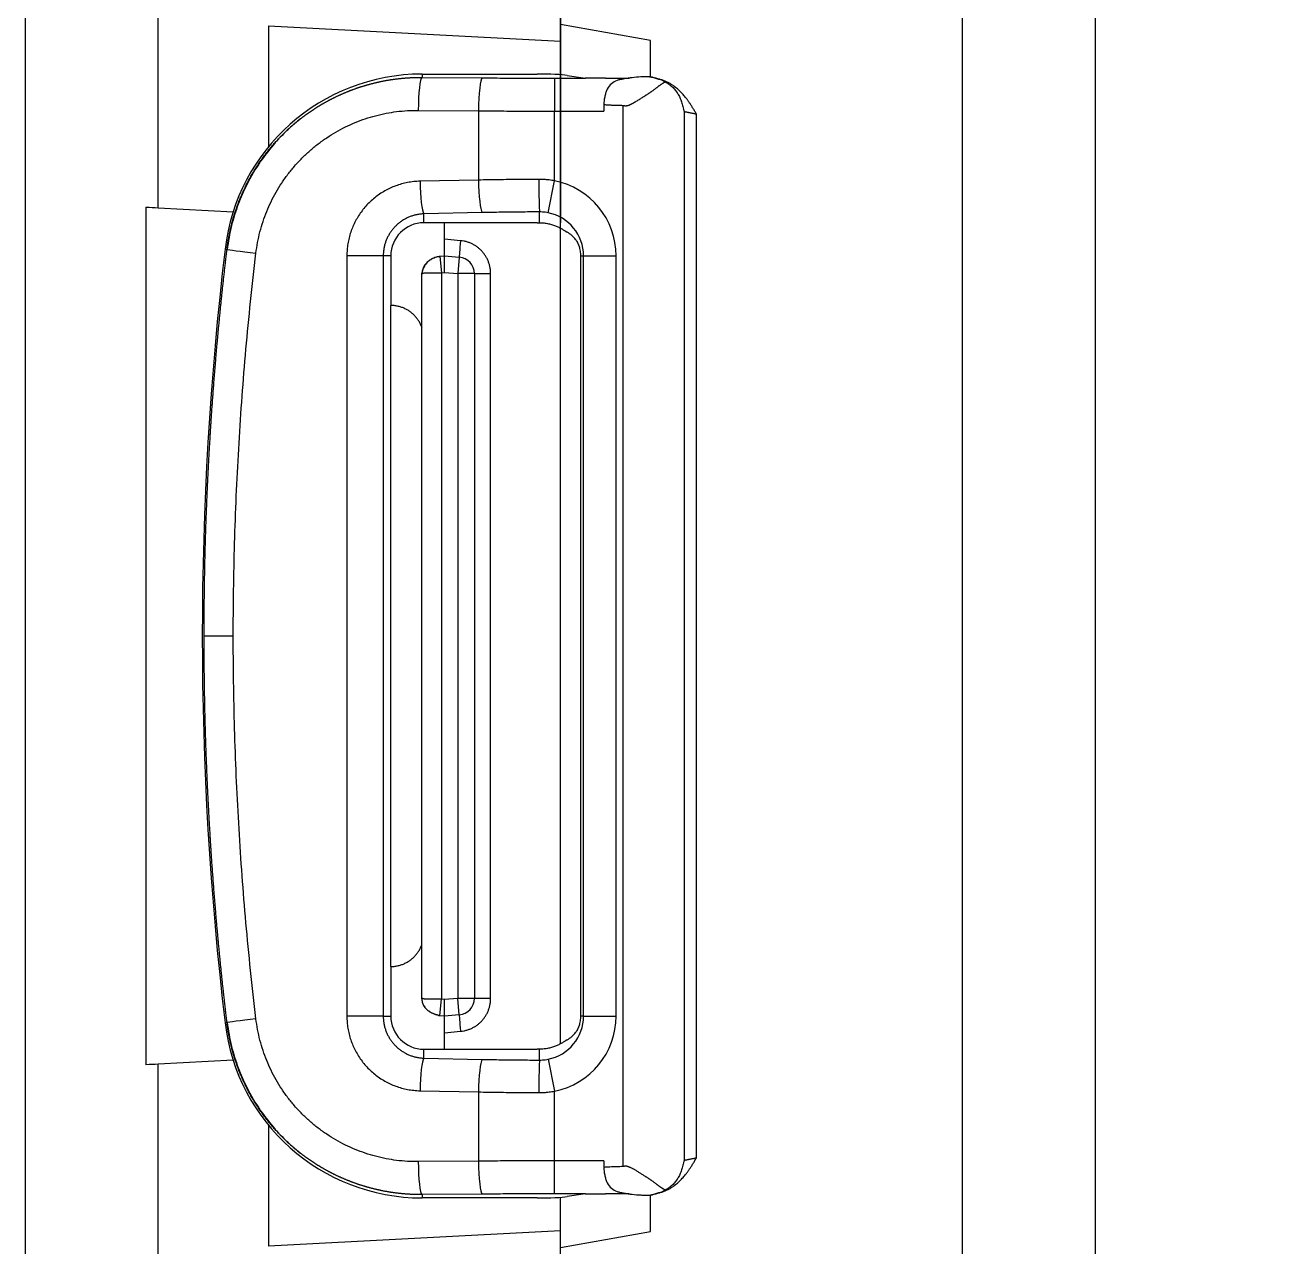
# Model space of a CAD drawing. Extents: x 1350 to 2592, y -2 to 907.
# Drawn here: x 1996.61 to 2034.59, y 188.52 to 225.48 of the extents above; entities that cross this region are included whole.
import ezdxf

# ---------------------------------------------------------------- set-up
doc = ezdxf.new("R2010")
doc.units = 0
doc.header["$LTSCALE"] = 10
doc.header["$MEASUREMENT"] = 0
doc.linetypes.add('CENTER', pattern=[2, 1.25, -0.25, 0.25, -0.25])
doc.layers.get('0').update_dxf_attribs({"linetype": 'CONTINUOUS'})

# ---------------------------------------------------------------- blocks, each defined once
blk = doc.blocks.new('G$CA7F8E9AF')
at = {"ltscale": 0.5}
for p, q in [((7.315, 89.564), (7.315, 13.101)), ((11.345, 64.286), (11.345, 89.576)), ((35.665, 13.088), (35.665, 89.576)), ((39.694, 13.101), (39.694, 89.564)), ((23.505, 69.332), (23.505, 71.832)), ((14.677, 69.795), (14.677, 66.131)), ((14.677, 69.795), (23.505, 69.332)), ((26.235, 69.351), (23.505, 69.832)), ((23.505, 68.312), (23.505, 69.332)), ((23.505, 68.312), (23.505, 69.332)), ((26.235, 68.256), (26.235, 69.351)), ((19.321, 68.332), (22.805, 68.332)), ((19.321, 68.332), (19.321, 68.232)), ((19.321, 68.232), (21.143, 68.217)), ((23.329, 68.208), (24.267, 68.208)), ((23.329, 68.208), (23.329, 67.211)), ((23.711, 68.292), (24.267, 68.208)), ((24.872, 68.211), (24.251, 68.211)), ((24.872, 68.211), (25.595, 68.211)), ((26.205, 68.251), (26.207, 68.251)), ((19.206, 67.235), (21.028, 67.22)), ((24.816, 67.41), (24.816, 67.211)), ((25.403, 35.279), (25.403, 67.386)), ((21.028, 67.22), (21.028, 65.125)), ((23.329, 67.211), (24.816, 67.211)), ((23.329, 65.102), (23.329, 67.211)), ((27.245, 67.203), (27.245, 35.462)), ((27.621, 35.541), (27.621, 67.124)), ((14.677, 66.004), (14.677, 65.996)), ((21.028, 65.125), (19.26, 65.089)), ((23.136, 64.137), (23.329, 65.102)), ((10.972, 64.306), (10.972, 38.359)), ((11.345, 64.286), (13.608, 64.167)), ((21.143, 64.14), (19.375, 64.104)), ((19.375, 63.832), (19.375, 64.104)), ((22.805, 63.832), (19.375, 63.832)), ((20.005, 63.333), (20.005, 63.832)), ((22.875, 63.833), (22.875, 64.162)), ((23.505, 38.994), (23.505, 63.671)), ((23.505, 38.994), (23.505, 63.671)), ((20.005, 62.832), (20.005, 63.333)), ((20.483, 63.292), (20.005, 63.333)), ((13.362, 63.034), (13.422, 63.027)), ((18.148, 62.832), (17.048, 62.832)), ((17.048, 62.832), (17.048, 39.832)), ((18.375, 62.832), (18.148, 62.832)), ((18.148, 62.832), (18.148, 39.832)), ((18.375, 62.832), (18.375, 61.332)), ((19.861, 62.82), (20.005, 62.832)), ((19.861, 62.82), (19.862, 62.812)), ((19.862, 62.812), (19.905, 62.322)), ((20.005, 62.832), (20.449, 62.793)), ((20.449, 62.793), (20.405, 62.295)), ((24.113, 62.832), (24.113, 39.832)), ((24.113, 62.832), (24.205, 62.832)), ((24.205, 39.832), (24.205, 62.832)), ((24.205, 62.832), (25.19, 62.832)), ((25.19, 39.832), (25.19, 62.832)), ((19.305, 62.313), (19.305, 40.352)), ((19.905, 62.322), (20.005, 62.33)), ((19.905, 62.322), (19.905, 40.343)), ((20.005, 62.33), (20.405, 62.295)), ((20.905, 62.295), (20.405, 62.295)), ((20.405, 62.295), (20.405, 40.369)), ((20.905, 62.295), (21.396, 62.295)), ((20.905, 62.295), (20.905, 40.369)), ((21.396, 40.369), (21.396, 62.295)), ((18.375, 41.332), (18.375, 61.332)), ((18.375, 41.332), (18.375, 39.832)), ((19.862, 39.853), (19.905, 40.343)), ((20.005, 40.334), (19.905, 40.343)), ((20.405, 40.369), (20.005, 40.334)), ((20.905, 40.369), (20.405, 40.369)), ((20.449, 39.871), (20.405, 40.369)), ((21.396, 40.369), (20.905, 40.369)), ((13.422, 39.637), (13.362, 39.63)), ((18.148, 39.832), (17.048, 39.832)), ((18.148, 39.832), (18.375, 39.832)), ((19.861, 39.845), (19.862, 39.853)), ((20.005, 39.832), (19.861, 39.845)), ((20.449, 39.871), (20.005, 39.832)), ((20.005, 39.331), (20.005, 39.832)), ((24.205, 39.832), (24.113, 39.832)), ((24.205, 39.832), (25.19, 39.832)), ((20.005, 39.331), (20.483, 39.373)), ((20.005, 38.832), (20.005, 39.331)), ((19.375, 38.832), (22.805, 38.832)), ((19.375, 38.56), (19.375, 38.832)), ((22.875, 38.503), (22.875, 38.832)), ((13.608, 38.497), (11.345, 38.378)), ((11.345, 13.088), (11.345, 38.378)), ((19.375, 38.56), (21.143, 38.524)), ((23.136, 38.528), (23.329, 37.562)), ((19.26, 37.575), (21.028, 37.539)), ((21.028, 37.539), (21.028, 35.445)), ((23.329, 35.454), (23.329, 37.562)), ((14.677, 36.533), (14.677, 32.87)), ((21.028, 35.445), (19.206, 35.43)), ((23.329, 34.456), (23.329, 35.454)), ((24.816, 35.454), (23.329, 35.454)), ((24.816, 35.454), (24.816, 35.255)), ((21.143, 34.447), (19.321, 34.432)), ((19.321, 34.432), (19.321, 34.332)), ((22.805, 34.332), (19.321, 34.332)), ((24.267, 34.456), (23.329, 34.456)), ((23.505, 33.332), (23.505, 34.353)), ((23.505, 33.332), (23.505, 34.353)), ((24.267, 34.456), (23.711, 34.373)), ((24.251, 34.454), (24.872, 34.454)), ((25.587, 34.454), (24.872, 34.454)), ((26.235, 33.314), (26.235, 34.408)), ((23.505, 33.332), (14.677, 32.87)), ((23.505, 30.832), (23.505, 33.332)), ((23.505, 32.832), (26.235, 33.314))]:
    blk.add_line(p, q, dxfattribs=at)
for centre, radius, start, end in [((19.321, 62.332), 6, 90, 173.2798), ((22.875, 62.832), 2.315, 0, 78.6902), ((19.375, 62.832), 1, 90, 180), ((22.875, 62.832), 1.33, 0, 78.6902), ((112.675, 51.332), 100, 173.27978, 186.72022), ((20.405, 62.295), 0.5, 0, 85.0001), ((20.405, 40.369), 0.5, 274.9999, 0), ((19.321, 40.332), 6, 186.7202, 270), ((19.375, 39.832), 1, 180, 270), ((22.875, 39.832), 1.33, 281.3098, 0), ((22.875, 39.832), 2.315, 281.3098, 0)]:
    blk.add_arc(centre, radius, start, end, dxfattribs=at)
for centre, major_axis, ratio, start_param, end_param in [((19.321, 67.235), (-0.008, -1), 0.115017, 3.211873, 4.71332), ((21.143, 67.22), (-0.008, -1), 0.115017, 3.211873, 4.71332), ((22.805, 68.262), (1, 0), 0.069927, 0.436332, 1.570796), ((19.375, 65.089), (-0.02, 1), 0.114997, 1.568448, 2.965882), ((21.143, 65.125), (-0.02, 1), 0.114997, 1.568448, 2.965882), ((22.875, 65.146), (-0.004, 1), 0.023897, 1.570696, 2.967009), ((22.805, 64.009), (1, 0), 0.176327, 4.712389, 4.782131), ((23.221, 62.832), (0.916, 0), 0.925751, 0.623013, 1.00663), ((20.492, 63.292), (0.044, 0.498), 0.017386, 1.572317, 3.141593), ((14.413, 62.911), (0.993, -0.118), 0.013658, 3.211412, 4.597921), ((14.413, 39.754), (-0.993, -0.118), 0.013658, 4.826857, 6.213366), ((20.492, 39.373), (-0.044, 0.498), 0.017386, 0, 1.569275), ((23.221, 39.832), (0.916, 0), 0.925751, 5.276556, 5.660172), ((22.805, 38.656), (-1, 0), 0.176327, 4.642647, 4.712389), ((19.375, 37.575), (0.02, 1), 0.114997, 0.175711, 1.573144), ((21.143, 37.539), (0.02, 1), 0.114997, 0.175711, 1.573144), ((22.875, 37.518), (0.004, 1), 0.023897, 0.174583, 1.570897), ((19.321, 35.43), (0.008, -1), 0.115017, 4.711458, 6.212905), ((21.143, 35.445), (0.008, -1), 0.115017, 4.711458, 6.212905), ((22.805, 34.402), (1, 0), 0.069927, 4.712389, 5.846853)]:
    blk.add_ellipse(centre, major_axis=major_axis, ratio=ratio, start_param=start_param, end_param=end_param, dxfattribs=at)
for points, knots in [([(15.647, 66.98), (15.647, 66.98), (15.653, 66.985), (15.665, 66.994), (15.682, 67.007), (15.7, 67.021), (15.717, 67.035), (15.735, 67.048), (15.753, 67.062), (15.772, 67.075), (15.79, 67.089), (15.809, 67.102), (15.827, 67.116), (15.846, 67.13), (15.865, 67.143), (15.885, 67.157), (15.904, 67.17), (15.924, 67.184), (15.943, 67.198), (15.963, 67.211), (15.983, 67.225), (16.004, 67.238), (16.024, 67.252), (16.045, 67.265), (16.066, 67.279), (16.086, 67.293), (16.108, 67.306), (16.129, 67.32), (16.15, 67.333), (16.172, 67.347), (16.194, 67.36), (16.216, 67.373), (16.238, 67.387), (16.26, 67.4), (16.283, 67.414), (16.305, 67.427), (16.328, 67.44), (16.351, 67.453), (16.374, 67.467), (16.398, 67.48), (16.421, 67.493), (16.445, 67.506), (16.469, 67.519), (16.493, 67.532), (16.518, 67.545), (16.542, 67.558), (16.567, 67.571), (16.592, 67.584), (16.617, 67.596), (16.642, 67.609), (16.667, 67.622), (16.693, 67.634), (16.718, 67.647), (16.744, 67.659), (16.771, 67.671), (16.797, 67.684), (16.823, 67.696), (16.85, 67.708), (16.877, 67.72), (16.904, 67.732), (16.931, 67.744), (16.958, 67.756), (16.986, 67.768), (17.014, 67.779), (17.042, 67.791), (17.07, 67.802), (17.098, 67.814), (17.127, 67.825), (17.156, 67.836), (17.184, 67.847), (17.213, 67.858), (17.243, 67.869), (17.272, 67.88), (17.302, 67.89), (17.332, 67.901), (17.362, 67.911), (17.392, 67.921), (17.422, 67.932), (17.453, 67.942), (17.483, 67.952), (17.514, 67.961), (17.545, 67.971), (17.577, 67.981), (17.608, 67.99), (17.64, 67.999), (17.672, 68.008), (17.704, 68.017), (17.736, 68.026), (17.768, 68.035), (17.801, 68.043), (17.834, 68.052), (17.866, 68.06), (17.9, 68.068), (17.933, 68.076), (17.966, 68.084), (18, 68.091), (18.034, 68.099), (18.068, 68.106), (18.102, 68.113), (18.136, 68.12), (18.171, 68.127), (18.205, 68.133), (18.24, 68.14), (18.275, 68.146), (18.31, 68.152), (18.346, 68.158), (18.381, 68.163), (18.417, 68.169), (18.453, 68.174), (18.489, 68.179), (18.525, 68.184), (18.561, 68.188), (18.598, 68.193), (18.635, 68.197), (18.671, 68.201), (18.708, 68.204), (18.746, 68.208), (18.783, 68.211), (18.82, 68.214), (18.858, 68.217), (18.896, 68.22), (18.934, 68.222), (18.972, 68.224), (19.01, 68.226), (19.048, 68.228), (19.087, 68.229), (19.125, 68.23), (19.164, 68.231), (19.203, 68.232), (19.242, 68.232), (19.281, 68.232), (19.308, 68.232), (19.321, 68.232)], [0, 0, 0, 0, 0.00011, 0.005649, 0.011222, 0.01683, 0.022473, 0.02815, 0.033862, 0.039609, 0.04539, 0.051206, 0.057057, 0.062943, 0.068863, 0.074818, 0.080807, 0.086831, 0.09289, 0.098983, 0.105111, 0.111274, 0.117472, 0.123704, 0.12997, 0.136272, 0.142608, 0.148978, 0.155383, 0.161823, 0.168298, 0.174807, 0.18135, 0.187929, 0.194542, 0.201189, 0.207872, 0.214588, 0.22134, 0.228126, 0.234946, 0.241801, 0.248691, 0.255616, 0.262575, 0.269568, 0.276596, 0.283659, 0.290756, 0.297888, 0.305054, 0.312255, 0.319491, 0.326761, 0.334066, 0.341405, 0.348779, 0.356187, 0.36363, 0.371107, 0.378619, 0.386166, 0.393746, 0.401362, 0.409012, 0.416697, 0.424416, 0.432169, 0.439957, 0.44778, 0.455637, 0.463528, 0.471454, 0.479415, 0.48741, 0.49544, 0.503504, 0.511602, 0.519735, 0.527902, 0.536104, 0.544341, 0.552611, 0.560917, 0.569256, 0.57763, 0.586039, 0.594482, 0.602959, 0.611471, 0.620017, 0.628598, 0.637213, 0.645863, 0.654547, 0.663265, 0.672018, 0.680805, 0.689626, 0.698482, 0.707372, 0.716297, 0.725256, 0.73425, 0.743277, 0.752339, 0.761436, 0.770567, 0.779732, 0.788931, 0.798165, 0.807433, 0.816736, 0.826073, 0.835444, 0.844849, 0.854289, 0.863763, 0.873272, 0.882814, 0.892391, 0.902003, 0.911648, 0.921328, 0.931042, 0.94079, 0.950573, 0.96039, 0.970241, 0.980126, 0.990046, 1, 1, 1, 1]), ([(26.205, 68.251), (26.16, 68.251), (26.115, 68.251), (26.025, 68.248), (25.98, 68.246), (25.846, 68.239), (25.759, 68.232), (25.653, 68.22), (25.632, 68.218), (25.591, 68.212), (25.571, 68.21), (25.51, 68.201), (25.452, 68.192), (25.396, 68.181), (25.359, 68.174), (25.341, 68.17), (25.305, 68.162), (25.288, 68.158), (25.254, 68.148), (25.237, 68.142), (25.155, 68.113), (25.098, 68.081), (24.998, 67.995), (24.957, 67.943), (24.917, 67.864), (24.909, 67.847), (24.895, 67.813), (24.888, 67.796), (24.87, 67.742), (24.86, 67.704), (24.847, 67.645), (24.843, 67.624), (24.835, 67.583), (24.832, 67.562), (24.824, 67.498), (24.819, 67.454), (24.816, 67.41)], [0, 0, 0, 0, 0.0625, 0.0625, 0.125, 0.125, 0.25, 0.25, 0.28125, 0.28125, 0.3125, 0.3125, 0.375, 0.40625, 0.40625, 0.4375, 0.4375, 0.46875, 0.46875, 0.5, 0.5, 0.625, 0.625, 0.75, 0.75, 0.78125, 0.78125, 0.8125, 0.8125, 0.875, 0.875, 0.90625, 0.90625, 0.9375, 0.9375, 1, 1, 1, 1]), ([(25.403, 67.386), (25.406, 67.385), (25.411, 67.383), (25.419, 67.381), (25.427, 67.379), (25.435, 67.378), (25.443, 67.377), (25.451, 67.376), (25.459, 67.375), (25.467, 67.375), (25.475, 67.374), (25.484, 67.375), (25.492, 67.375), (25.5, 67.376), (25.509, 67.377), (25.517, 67.378), (25.525, 67.379), (25.534, 67.381), (25.542, 67.383), (25.551, 67.385), (25.56, 67.388), (25.568, 67.391), (25.577, 67.394), (25.586, 67.397), (25.597, 67.402), (25.611, 67.408), (25.627, 67.415), (25.643, 67.422), (25.659, 67.43), (25.675, 67.438), (25.691, 67.447), (25.708, 67.456), (25.725, 67.465), (25.741, 67.475), (25.759, 67.484), (25.786, 67.501), (25.824, 67.523), (25.871, 67.553), (25.917, 67.582), (25.964, 67.611), (26.01, 67.641), (26.055, 67.67), (26.096, 67.696), (26.13, 67.718), (26.158, 67.736), (26.185, 67.753), (26.21, 67.769), (26.233, 67.784), (26.259, 67.802), (26.29, 67.823), (26.325, 67.849), (26.361, 67.877), (26.392, 67.902), (26.419, 67.922), (26.441, 67.939), (26.464, 67.956), (26.486, 67.973), (26.509, 67.99), (26.532, 68.006), (26.555, 68.022), (26.579, 68.038), (26.603, 68.054), (26.627, 68.069), (26.651, 68.083), (26.667, 68.093), (26.675, 68.097)], [0, 0, 0, 0, 0.005293, 0.010542, 0.015757, 0.020945, 0.026117, 0.031279, 0.036441, 0.041611, 0.046797, 0.052007, 0.057248, 0.062528, 0.067854, 0.073233, 0.078672, 0.084176, 0.089753, 0.095407, 0.101145, 0.106972, 0.112892, 0.118913, 0.125037, 0.136005, 0.147129, 0.158417, 0.169877, 0.181518, 0.193349, 0.205379, 0.217618, 0.230077, 0.242766, 0.255699, 0.291709, 0.32755, 0.363305, 0.399051, 0.434852, 0.470764, 0.506829, 0.530305, 0.552734, 0.574039, 0.594142, 0.612929, 0.630193, 0.658908, 0.688856, 0.720135, 0.752816, 0.772074, 0.791589, 0.811362, 0.83139, 0.851671, 0.872197, 0.892962, 0.913958, 0.935172, 0.956594, 0.978208, 1, 1, 1, 1]), ([(26.675, 68.097), (26.658, 68.106), (26.641, 68.114), (26.606, 68.13), (26.57, 68.144), (26.533, 68.157), (26.504, 68.166), (26.494, 68.169), (26.475, 68.175), (26.425, 68.189), (26.374, 68.203), (26.291, 68.227), (26.248, 68.239), (26.205, 68.251)], [0, 0, 0, 0, 0.125, 0.125, 0.25, 0.375, 0.375, 0.4375, 0.4375, 0.5, 0.75, 0.75, 1, 1, 1, 1]), ([(26.209, 68.251), (26.209, 68.251), (26.21, 68.251), (26.213, 68.251), (26.217, 68.25), (26.224, 68.25), (26.229, 68.25), (26.234, 68.249)], [0, 0, 0, 0, 0.159333, 0.159333, 0.579666, 0.579666, 1, 1, 1, 1]), ([(27.621, 67.124), (27.611, 67.141), (27.591, 67.174), (27.562, 67.223), (27.534, 67.27), (27.506, 67.315), (27.479, 67.358), (27.453, 67.399), (27.428, 67.437), (27.404, 67.472), (27.38, 67.506), (27.358, 67.536), (27.336, 67.565), (27.316, 67.59), (27.298, 67.614), (27.272, 67.647), (27.237, 67.689), (27.192, 67.74), (27.145, 67.79), (27.095, 67.838), (27.044, 67.884), (26.991, 67.928), (26.943, 67.965), (26.9, 67.995), (26.862, 68.019), (26.823, 68.043), (26.782, 68.066), (26.739, 68.088), (26.694, 68.109), (26.648, 68.128), (26.601, 68.146), (26.552, 68.162), (26.501, 68.175), (26.45, 68.19), (26.397, 68.204), (26.343, 68.219), (26.288, 68.234), (26.251, 68.245), (26.232, 68.25)], [0, 0, 0, 0, 0.031853, 0.062535, 0.092032, 0.120326, 0.147394, 0.173208, 0.197738, 0.220954, 0.242822, 0.263309, 0.28238, 0.300004, 0.316147, 0.330782, 0.367276, 0.403991, 0.440892, 0.477932, 0.51505, 0.552172, 0.589216, 0.612687, 0.636814, 0.661574, 0.686935, 0.712864, 0.739319, 0.766255, 0.793621, 0.821364, 0.849478, 0.878227, 0.907657, 0.937764, 0.968546, 1, 1, 1, 1]), ([(26.675, 68.097), (26.715, 68.076), (26.753, 68.052), (26.825, 68.001), (26.858, 67.974), (26.921, 67.914), (26.951, 67.883), (26.993, 67.832), (27.006, 67.814), (27.031, 67.778), (27.043, 67.76), (27.078, 67.704), (27.099, 67.664), (27.127, 67.601), (27.135, 67.579), (27.152, 67.534), (27.159, 67.511), (27.174, 67.464), (27.181, 67.441), (27.195, 67.394), (27.209, 67.347), (27.221, 67.299), (27.23, 67.263), (27.233, 67.251), (27.239, 67.227), (27.242, 67.215), (27.245, 67.203)], [0, 0, 0, 0, 0.125, 0.125, 0.25, 0.25, 0.375, 0.375, 0.4375, 0.4375, 0.5, 0.5, 0.625, 0.625, 0.6875, 0.6875, 0.75, 0.75, 0.8125, 0.8125, 0.875, 0.9375, 0.9375, 0.96875, 0.96875, 1, 1, 1, 1]), ([(24.816, 67.41), (24.832, 67.409), (24.863, 67.407), (24.91, 67.404), (24.958, 67.401), (25.006, 67.399), (25.054, 67.396), (25.103, 67.394), (25.152, 67.392), (25.202, 67.391), (25.252, 67.389), (25.302, 67.388), (25.353, 67.387), (25.386, 67.386), (25.403, 67.386)], [0, 0, 0, 0, 0.080017, 0.160577, 0.241713, 0.323458, 0.405844, 0.488903, 0.572665, 0.657159, 0.742416, 0.828463, 0.91533, 1, 1, 1, 1]), ([(13.422, 63.027), (13.425, 63.05), (13.43, 63.096), (13.44, 63.165), (13.45, 63.234), (13.461, 63.303), (13.473, 63.372), (13.486, 63.442), (13.5, 63.511), (13.514, 63.58), (13.529, 63.649), (13.546, 63.718), (13.563, 63.787), (13.581, 63.856), (13.6, 63.925), (13.619, 63.994), (13.64, 64.062), (13.662, 64.131), (13.684, 64.2), (13.707, 64.268), (13.732, 64.336), (13.757, 64.405), (13.783, 64.473), (13.81, 64.54), (13.837, 64.608), (13.866, 64.676), (13.896, 64.743), (13.926, 64.81), (13.958, 64.877), (13.99, 64.943), (14.023, 65.01), (14.057, 65.076), (14.092, 65.141), (14.128, 65.207), (14.165, 65.272), (14.203, 65.337), (14.242, 65.401), (14.281, 65.465), (14.322, 65.529), (14.363, 65.592), (14.405, 65.655), (14.449, 65.718), (14.493, 65.78), (14.538, 65.841), (14.583, 65.902), (14.63, 65.963), (14.678, 66.023), (14.726, 66.083), (14.776, 66.142), (14.826, 66.201), (14.877, 66.259), (14.929, 66.317), (14.982, 66.374), (15.036, 66.43), (15.091, 66.486), (15.146, 66.541), (15.203, 66.596), (15.26, 66.65), (15.318, 66.703), (15.362, 66.743), (15.391, 66.769), (15.406, 66.782), (15.421, 66.795), (15.436, 66.808), (15.452, 66.821), (15.467, 66.834), (15.483, 66.847), (15.499, 66.86), (15.514, 66.874), (15.531, 66.887), (15.547, 66.9), (15.563, 66.914), (15.58, 66.927), (15.596, 66.94), (15.613, 66.954), (15.63, 66.967), (15.641, 66.976), (15.647, 66.98)], [0, 0, 0, 0, 0.014896, 0.029828, 0.044798, 0.059803, 0.074845, 0.089924, 0.105039, 0.120191, 0.135379, 0.150604, 0.165866, 0.181164, 0.196499, 0.21187, 0.227278, 0.242722, 0.258203, 0.273721, 0.289275, 0.304866, 0.320493, 0.336157, 0.351857, 0.367595, 0.383368, 0.399179, 0.415026, 0.430909, 0.446829, 0.462786, 0.478779, 0.494809, 0.510876, 0.526979, 0.543118, 0.559295, 0.575507, 0.591757, 0.608043, 0.624365, 0.640724, 0.65712, 0.673552, 0.690021, 0.706526, 0.723068, 0.739646, 0.756261, 0.772913, 0.7896, 0.806325, 0.823086, 0.839883, 0.856717, 0.873588, 0.890495, 0.907438, 0.924418, 0.928633, 0.932878, 0.937152, 0.941455, 0.945789, 0.950151, 0.954544, 0.958966, 0.963417, 0.967898, 0.972409, 0.976949, 0.981519, 0.986118, 0.990747, 0.995406, 1, 1, 1, 1]), ([(15.647, 66.98), (15.528, 66.885), (15.261, 66.658), (14.847, 66.236), (14.403, 65.671), (14.031, 65.043), (13.745, 64.386), (13.543, 63.734), (13.459, 63.27), (13.43, 63.025)], [0, 0, 0, 0, 0.098037, 0.226288, 0.380578, 0.560907, 0.695672, 0.842035, 1, 1, 1, 1]), ([(27.245, 67.203), (27.247, 67.202), (27.255, 67.2), (27.272, 67.197), (27.295, 67.192), (27.322, 67.186), (27.352, 67.18), (27.384, 67.173), (27.419, 67.166), (27.457, 67.158), (27.496, 67.15), (27.537, 67.141), (27.578, 67.133), (27.607, 67.127), (27.621, 67.124)], [0, 0, 0, 0, 0.036466, 0.12406, 0.211654, 0.299248, 0.386842, 0.474436, 0.56203, 0.649624, 0.737218, 0.824812, 0.912406, 1, 1, 1, 1]), ([(22.875, 63.833), (22.898, 63.833), (22.921, 63.833), (22.967, 63.831), (22.99, 63.829), (23.058, 63.822), (23.102, 63.815), (23.166, 63.802), (23.186, 63.797), (23.228, 63.786), (23.248, 63.78), (23.307, 63.761), (23.345, 63.747), (23.416, 63.717), (23.449, 63.701), (23.497, 63.677), (23.513, 63.669), (23.543, 63.652), (23.557, 63.644), (23.599, 63.619), (23.624, 63.603), (23.671, 63.574), (23.692, 63.56), (23.711, 63.549)], [0, 0, 0, 0, 0.0625, 0.0625, 0.125, 0.125, 0.25, 0.25, 0.3125, 0.3125, 0.375, 0.375, 0.5, 0.5, 0.625, 0.625, 0.6875, 0.6875, 0.75, 0.75, 0.875, 0.875, 1, 1, 1, 1]), ([(23.966, 63.327), (23.97, 63.321), (23.975, 63.315), (23.984, 63.301), (23.989, 63.294), (24.003, 63.272), (24.012, 63.255), (24.026, 63.229), (24.03, 63.22), (24.039, 63.201), (24.043, 63.191), (24.055, 63.161), (24.063, 63.14), (24.077, 63.096), (24.083, 63.074), (24.094, 63.027), (24.098, 63.003), (24.109, 62.931), (24.113, 62.882), (24.113, 62.832)], [0, 0, 0, 0, 0.0625, 0.0625, 0.125, 0.125, 0.25, 0.25, 0.3125, 0.3125, 0.375, 0.375, 0.5, 0.5, 0.625, 0.625, 0.75, 0.75, 1, 1, 1, 1]), ([(12.73, 51.332), (12.73, 51.384), (12.73, 51.489), (12.73, 51.645), (12.731, 51.801), (12.732, 51.957), (12.733, 52.114), (12.734, 52.27), (12.736, 52.426), (12.738, 52.583), (12.74, 52.739), (12.742, 52.895), (12.745, 53.051), (12.747, 53.208), (12.75, 53.364), (12.754, 53.52), (12.757, 53.677), (12.761, 53.833), (12.765, 53.989), (12.77, 54.145), (12.774, 54.302), (12.779, 54.458), (12.784, 54.614), (12.789, 54.77), (12.795, 54.926), (12.801, 55.083), (12.807, 55.239), (12.813, 55.395), (12.819, 55.551), (12.826, 55.707), (12.833, 55.863), (12.841, 56.02), (12.848, 56.176), (12.856, 56.332), (12.864, 56.488), (12.872, 56.644), (12.881, 56.8), (12.889, 56.956), (12.898, 57.112), (12.908, 57.268), (12.917, 57.424), (12.927, 57.58), (12.937, 57.736), (12.947, 57.892), (12.957, 58.048), (12.968, 58.204), (12.979, 58.36), (12.99, 58.516), (13.002, 58.672), (13.013, 58.827), (13.025, 58.983), (13.038, 59.139), (13.05, 59.295), (13.063, 59.451), (13.076, 59.606), (13.089, 59.762), (13.102, 59.918), (13.116, 60.074), (13.13, 60.229), (13.144, 60.385), (13.158, 60.541), (13.173, 60.696), (13.188, 60.852), (13.203, 61.007), (13.218, 61.163), (13.234, 61.318), (13.25, 61.474), (13.266, 61.629), (13.282, 61.785), (13.299, 61.94), (13.316, 62.096), (13.333, 62.251), (13.35, 62.406), (13.368, 62.562), (13.385, 62.717), (13.404, 62.872), (13.416, 62.976), (13.422, 63.027)], [0, 0, 0, 0, 0.013333, 0.026666, 0.04, 0.053333, 0.066666, 0.079999, 0.093332, 0.106665, 0.119999, 0.133332, 0.146665, 0.159998, 0.173331, 0.186664, 0.199998, 0.213331, 0.226664, 0.239997, 0.25333, 0.266664, 0.279997, 0.29333, 0.306663, 0.319997, 0.33333, 0.346663, 0.359996, 0.373329, 0.386663, 0.399996, 0.413329, 0.426662, 0.439996, 0.453329, 0.466662, 0.479996, 0.493329, 0.506662, 0.519995, 0.533329, 0.546662, 0.559995, 0.573329, 0.586662, 0.599995, 0.613329, 0.626662, 0.639995, 0.653329, 0.666662, 0.679996, 0.693329, 0.706662, 0.719996, 0.733329, 0.746663, 0.759996, 0.77333, 0.786663, 0.799997, 0.81333, 0.826663, 0.839997, 0.853331, 0.866664, 0.879998, 0.893331, 0.906665, 0.919998, 0.933332, 0.946665, 0.959999, 0.973333, 0.986666, 1, 1, 1, 1]), ([(13.612, 51.332), (13.612, 51.376), (13.613, 52.368), (13.644, 54.316), (13.772, 57.169), (13.981, 59.995), (14.182, 61.934), (14.298, 62.911)], [0, 0, 0, 0, 0.011439, 0.258579, 0.505719, 0.75286, 1, 1, 1, 1]), ([(19.862, 62.812), (19.828, 62.808), (19.74, 62.793), (19.621, 62.742), (19.501, 62.659), (19.405, 62.557), (19.334, 62.42), (19.318, 62.32), (19.319, 62.266)], [0, 0, 0, 0, 0.119255, 0.316197, 0.455755, 0.621463, 0.806681, 1, 1, 1, 1]), ([(19.846, 62.81), (19.813, 62.807), (19.728, 62.792), (19.612, 62.742), (19.495, 62.661), (19.401, 62.559), (19.338, 62.437), (19.321, 62.352), (19.318, 62.313)], [0, 0, 0, 0, 0.122469, 0.329239, 0.476592, 0.652002, 0.848597, 1, 1, 1, 1]), ([(20.005, 62.33), (20.005, 62.351), (20.005, 62.391), (20.005, 62.451), (20.005, 62.509), (20.005, 62.565), (20.005, 62.617), (20.005, 62.664), (20.005, 62.707), (20.005, 62.745), (20.005, 62.776), (20.005, 62.801), (20.005, 62.819), (20.005, 62.83), (20.005, 62.832), (20.005, 62.832)], [0, 0, 0, 0, 0.076961, 0.153922, 0.230882, 0.307843, 0.384804, 0.461765, 0.538726, 0.615687, 0.692647, 0.769608, 0.846569, 0.92353, 1, 1, 1, 1]), ([(19.321, 62.313), (19.321, 62.313), (19.326, 62.313), (19.339, 62.313), (19.365, 62.314), (19.398, 62.314), (19.437, 62.315), (19.482, 62.315), (19.532, 62.316), (19.586, 62.317), (19.645, 62.318), (19.707, 62.319), (19.771, 62.32), (19.837, 62.321), (19.882, 62.321), (19.905, 62.322)], [0, 0, 0, 0, 0.00189, 0.085066, 0.168241, 0.251417, 0.334593, 0.417769, 0.500945, 0.584121, 0.667297, 0.750472, 0.833648, 0.916824, 1, 1, 1, 1]), ([(19.323, 60.651), (19.313, 60.681), (19.289, 60.743), (19.242, 60.833), (19.185, 60.921), (19.119, 61.003), (19.045, 61.077), (18.964, 61.143), (18.876, 61.2), (18.782, 61.247), (18.685, 61.285), (18.583, 61.312), (18.48, 61.329), (18.41, 61.332), (18.375, 61.332)], [0, 0, 0, 0, 0.075824, 0.15984, 0.243856, 0.327872, 0.411888, 0.495904, 0.57992, 0.663936, 0.747952, 0.831968, 0.915984, 1, 1, 1, 1]), ([(13.422, 39.637), (13.416, 39.689), (13.404, 39.792), (13.385, 39.948), (13.368, 40.103), (13.35, 40.258), (13.333, 40.414), (13.316, 40.569), (13.299, 40.724), (13.282, 40.88), (13.266, 41.035), (13.25, 41.191), (13.234, 41.346), (13.218, 41.502), (13.203, 41.657), (13.188, 41.813), (13.173, 41.968), (13.158, 42.124), (13.144, 42.28), (13.13, 42.435), (13.116, 42.591), (13.102, 42.747), (13.089, 42.902), (13.076, 43.058), (13.063, 43.214), (13.05, 43.37), (13.038, 43.525), (13.025, 43.681), (13.013, 43.837), (13.002, 43.993), (12.99, 44.149), (12.979, 44.305), (12.968, 44.461), (12.957, 44.617), (12.947, 44.772), (12.937, 44.928), (12.927, 45.084), (12.917, 45.24), (12.908, 45.396), (12.898, 45.552), (12.889, 45.708), (12.881, 45.865), (12.872, 46.021), (12.864, 46.177), (12.856, 46.333), (12.848, 46.489), (12.841, 46.645), (12.833, 46.801), (12.826, 46.957), (12.819, 47.113), (12.813, 47.27), (12.807, 47.426), (12.801, 47.582), (12.795, 47.738), (12.789, 47.894), (12.784, 48.051), (12.779, 48.207), (12.774, 48.363), (12.77, 48.519), (12.765, 48.675), (12.761, 48.832), (12.757, 48.988), (12.754, 49.144), (12.75, 49.3), (12.747, 49.457), (12.745, 49.613), (12.742, 49.769), (12.74, 49.926), (12.738, 50.082), (12.736, 50.238), (12.734, 50.394), (12.733, 50.551), (12.732, 50.707), (12.731, 50.863), (12.73, 51.02), (12.73, 51.176), (12.73, 51.28), (12.73, 51.332)], [0, 0, 0, 0, 0.013334, 0.026667, 0.040001, 0.053335, 0.066668, 0.080002, 0.093335, 0.106669, 0.120002, 0.133336, 0.146669, 0.160003, 0.173337, 0.18667, 0.200003, 0.213337, 0.22667, 0.240004, 0.253337, 0.266671, 0.280004, 0.293338, 0.306671, 0.320004, 0.333338, 0.346671, 0.360005, 0.373338, 0.386671, 0.400005, 0.413338, 0.426671, 0.440005, 0.453338, 0.466671, 0.480005, 0.493338, 0.506671, 0.520004, 0.533338, 0.546671, 0.560004, 0.573338, 0.586671, 0.600004, 0.613337, 0.626671, 0.640004, 0.653337, 0.66667, 0.680003, 0.693337, 0.70667, 0.720003, 0.733336, 0.74667, 0.760003, 0.773336, 0.786669, 0.800002, 0.813336, 0.826669, 0.840002, 0.853335, 0.866668, 0.880001, 0.893335, 0.906668, 0.920001, 0.933334, 0.946667, 0.96, 0.973334, 0.986667, 1, 1, 1, 1]), ([(14.298, 39.754), (14.182, 40.731), (13.981, 42.67), (13.772, 45.495), (13.644, 48.348), (13.613, 50.297), (13.612, 51.288), (13.612, 51.332)], [0, 0, 0, 0, 0.24714, 0.494281, 0.741421, 0.988561, 1, 1, 1, 1]), ([(18.375, 41.332), (18.41, 41.332), (18.48, 41.336), (18.583, 41.352), (18.685, 41.379), (18.782, 41.417), (18.876, 41.465), (18.964, 41.522), (19.045, 41.588), (19.119, 41.662), (19.185, 41.743), (19.242, 41.831), (19.282, 41.909), (19.302, 41.957), (19.308, 41.973)], [0, 0, 0, 0, 0.086998, 0.173997, 0.260995, 0.347994, 0.434992, 0.521991, 0.608989, 0.695988, 0.782986, 0.869985, 0.956983, 1, 1, 1, 1]), ([(19.319, 40.398), (19.315, 40.36), (19.318, 40.285), (19.353, 40.176), (19.415, 40.081), (19.497, 40.004), (19.593, 39.944), (19.692, 39.901), (19.785, 39.871), (19.838, 39.858), (19.862, 39.853)], [0, 0, 0, 0, 0.128483, 0.260979, 0.396852, 0.533023, 0.665155, 0.78899, 0.901252, 1, 1, 1, 1]), ([(19.316, 40.351), (19.316, 40.328), (19.322, 40.267), (19.352, 40.172), (19.412, 40.079), (19.492, 40.003), (19.585, 39.944), (19.68, 39.901), (19.77, 39.872), (19.822, 39.859), (19.846, 39.854)], [0, 0, 0, 0, 0.08669, 0.22769, 0.371283, 0.514262, 0.652291, 0.781175, 0.897703, 1, 1, 1, 1]), ([(19.905, 40.343), (19.882, 40.343), (19.837, 40.344), (19.771, 40.345), (19.707, 40.346), (19.645, 40.347), (19.586, 40.348), (19.532, 40.348), (19.482, 40.349), (19.437, 40.35), (19.398, 40.35), (19.365, 40.351), (19.339, 40.351), (19.325, 40.351), (19.319, 40.351), (19.318, 40.351)], [0, 0, 0, 0, 0.081802, 0.163604, 0.245406, 0.327208, 0.409011, 0.490813, 0.572615, 0.654417, 0.736219, 0.818021, 0.899823, 0.981625, 1, 1, 1, 1]), ([(19.321, 34.432), (19.308, 34.432), (19.281, 34.432), (19.242, 34.432), (19.203, 34.433), (19.164, 34.433), (19.125, 34.434), (19.087, 34.435), (19.048, 34.437), (19.01, 34.438), (18.972, 34.44), (18.934, 34.442), (18.896, 34.445), (18.858, 34.447), (18.82, 34.45), (18.783, 34.453), (18.746, 34.457), (18.708, 34.46), (18.671, 34.464), (18.635, 34.468), (18.598, 34.472), (18.561, 34.476), (18.525, 34.481), (18.489, 34.486), (18.453, 34.491), (18.417, 34.496), (18.381, 34.501), (18.346, 34.507), (18.31, 34.513), (18.275, 34.519), (18.24, 34.525), (18.205, 34.531), (18.171, 34.538), (18.136, 34.544), (18.102, 34.551), (18.068, 34.558), (18.034, 34.566), (18, 34.573), (17.966, 34.581), (17.933, 34.588), (17.9, 34.596), (17.866, 34.604), (17.834, 34.613), (17.801, 34.621), (17.768, 34.63), (17.736, 34.638), (17.704, 34.647), (17.672, 34.656), (17.64, 34.665), (17.608, 34.674), (17.577, 34.684), (17.545, 34.693), (17.514, 34.703), (17.483, 34.713), (17.453, 34.723), (17.422, 34.733), (17.392, 34.743), (17.362, 34.753), (17.332, 34.764), (17.302, 34.774), (17.272, 34.785), (17.243, 34.796), (17.213, 34.806), (17.184, 34.817), (17.156, 34.829), (17.127, 34.84), (17.098, 34.851), (17.07, 34.862), (17.042, 34.874), (17.014, 34.885), (16.986, 34.897), (16.958, 34.909), (16.931, 34.921), (16.904, 34.932), (16.877, 34.944), (16.85, 34.956), (16.823, 34.969), (16.797, 34.981), (16.771, 34.993), (16.744, 35.005), (16.718, 35.018), (16.693, 35.03), (16.667, 35.043), (16.642, 35.056), (16.617, 35.068), (16.592, 35.081), (16.567, 35.094), (16.542, 35.107), (16.518, 35.12), (16.493, 35.132), (16.469, 35.145), (16.445, 35.159), (16.421, 35.172), (16.398, 35.185), (16.374, 35.198), (16.351, 35.211), (16.328, 35.224), (16.305, 35.238), (16.283, 35.251), (16.26, 35.264), (16.238, 35.278), (16.216, 35.291), (16.194, 35.305), (16.172, 35.318), (16.15, 35.331), (16.129, 35.345), (16.108, 35.358), (16.086, 35.372), (16.066, 35.386), (16.045, 35.399), (16.024, 35.413), (16.004, 35.426), (15.983, 35.44), (15.963, 35.453), (15.943, 35.467), (15.924, 35.481), (15.904, 35.494), (15.885, 35.508), (15.865, 35.521), (15.846, 35.535), (15.827, 35.549), (15.809, 35.562), (15.79, 35.576), (15.772, 35.589), (15.753, 35.603), (15.735, 35.616), (15.717, 35.63), (15.7, 35.644), (15.682, 35.657), (15.665, 35.671), (15.647, 35.684), (15.63, 35.697), (15.613, 35.711), (15.596, 35.724), (15.58, 35.738), (15.563, 35.751), (15.547, 35.764), (15.531, 35.778), (15.514, 35.791), (15.499, 35.804), (15.483, 35.817), (15.467, 35.83), (15.452, 35.844), (15.436, 35.857), (15.421, 35.87), (15.406, 35.883), (15.391, 35.896), (15.362, 35.922), (15.318, 35.961), (15.26, 36.015), (15.203, 36.069), (15.146, 36.123), (15.091, 36.178), (15.036, 36.234), (14.982, 36.291), (14.929, 36.348), (14.877, 36.405), (14.826, 36.463), (14.776, 36.522), (14.726, 36.581), (14.678, 36.641), (14.63, 36.701), (14.583, 36.762), (14.538, 36.823), (14.493, 36.885), (14.449, 36.947), (14.405, 37.01), (14.363, 37.072), (14.322, 37.136), (14.281, 37.199), (14.242, 37.264), (14.203, 37.328), (14.165, 37.393), (14.128, 37.458), (14.092, 37.523), (14.057, 37.589), (14.023, 37.655), (13.99, 37.721), (13.958, 37.788), (13.926, 37.855), (13.896, 37.922), (13.866, 37.989), (13.837, 38.056), (13.81, 38.124), (13.783, 38.192), (13.757, 38.26), (13.732, 38.328), (13.707, 38.396), (13.684, 38.465), (13.662, 38.533), (13.64, 38.602), (13.619, 38.671), (13.6, 38.74), (13.581, 38.809), (13.563, 38.878), (13.546, 38.947), (13.529, 39.016), (13.514, 39.085), (13.5, 39.154), (13.486, 39.223), (13.473, 39.292), (13.461, 39.361), (13.45, 39.43), (13.44, 39.499), (13.43, 39.568), (13.425, 39.614), (13.422, 39.637)], [0, 0, 0, 0, 0.004578, 0.009141, 0.013688, 0.018219, 0.022735, 0.027235, 0.031718, 0.036187, 0.040639, 0.045076, 0.049497, 0.053902, 0.058291, 0.062665, 0.067022, 0.071364, 0.075691, 0.080001, 0.084296, 0.088575, 0.092838, 0.097085, 0.101316, 0.105532, 0.109732, 0.113916, 0.118084, 0.122237, 0.126374, 0.130494, 0.1346, 0.138689, 0.142762, 0.14682, 0.150862, 0.154888, 0.158898, 0.162892, 0.166871, 0.170833, 0.17478, 0.178711, 0.182626, 0.186526, 0.190409, 0.194277, 0.198129, 0.201965, 0.205785, 0.209589, 0.213378, 0.21715, 0.220907, 0.224648, 0.228373, 0.232082, 0.235775, 0.239453, 0.243114, 0.24676, 0.25039, 0.254004, 0.257602, 0.261184, 0.264751, 0.268301, 0.271836, 0.275355, 0.278858, 0.282345, 0.285816, 0.289271, 0.29271, 0.296134, 0.299541, 0.302933, 0.306309, 0.309669, 0.313013, 0.316341, 0.319653, 0.32295, 0.32623, 0.329495, 0.332743, 0.335976, 0.339193, 0.342394, 0.345579, 0.348748, 0.351901, 0.355038, 0.358159, 0.361265, 0.364354, 0.367428, 0.370486, 0.373527, 0.376553, 0.379563, 0.382557, 0.385535, 0.388497, 0.391443, 0.394374, 0.397288, 0.400186, 0.403069, 0.405936, 0.408786, 0.411621, 0.414439, 0.417242, 0.420029, 0.4228, 0.425555, 0.428294, 0.431017, 0.433724, 0.436415, 0.439091, 0.44175, 0.444393, 0.447021, 0.449632, 0.452228, 0.454807, 0.457371, 0.459918, 0.46245, 0.464966, 0.467465, 0.469949, 0.472417, 0.474869, 0.477305, 0.479725, 0.482129, 0.484517, 0.486889, 0.489245, 0.491585, 0.493909, 0.496217, 0.498509, 0.500785, 0.509955, 0.519105, 0.528235, 0.537346, 0.546437, 0.555508, 0.564559, 0.573591, 0.582603, 0.591595, 0.600568, 0.609521, 0.618454, 0.627367, 0.636261, 0.645135, 0.653989, 0.662823, 0.671638, 0.680433, 0.689208, 0.697963, 0.706699, 0.715415, 0.724111, 0.732788, 0.741444, 0.750081, 0.758698, 0.767296, 0.775873, 0.784431, 0.792969, 0.801487, 0.809986, 0.818465, 0.826924, 0.835363, 0.843783, 0.852182, 0.860562, 0.868923, 0.877263, 0.885584, 0.893885, 0.902166, 0.910427, 0.918669, 0.926891, 0.935093, 0.943276, 0.951438, 0.959581, 0.967704, 0.975808, 0.983892, 0.991956, 1, 1, 1, 1]), ([(13.43, 39.639), (13.459, 39.395), (13.543, 38.931), (13.745, 38.278), (14.031, 37.622), (14.403, 36.994), (14.847, 36.428), (15.261, 36.006), (15.528, 35.779), (15.647, 35.685)], [0, 0, 0, 0, 0.157965, 0.304328, 0.439093, 0.619422, 0.773712, 0.901963, 1, 1, 1, 1]), ([(19.822, 39.848), (19.823, 39.848), (19.824, 39.848), (19.825, 39.848), (19.826, 39.849), (19.826, 39.85), (19.827, 39.851), (19.828, 39.852), (19.828, 39.854), (19.829, 39.856), (19.829, 39.858), (19.829, 39.858)], [0, 0, 0, 0, 0.124961, 0.249922, 0.374883, 0.499844, 0.624805, 0.749766, 0.874727, 0.999688, 1, 1, 1, 1]), ([(19.827, 39.856), (19.834, 39.856), (19.846, 39.854), (19.857, 39.852), (19.862, 39.851)], [0, 0, 0, 0, 0.568322, 1, 1, 1, 1]), ([(24.113, 39.832), (24.113, 39.782), (24.109, 39.733), (24.098, 39.661), (24.094, 39.637), (24.083, 39.591), (24.077, 39.568), (24.063, 39.525), (24.055, 39.504), (24.043, 39.474), (24.039, 39.464), (24.03, 39.445), (24.026, 39.436), (24.012, 39.409), (24.003, 39.393), (23.989, 39.37), (23.984, 39.363), (23.975, 39.35), (23.97, 39.343), (23.966, 39.337)], [0, 0, 0, 0, 0.25, 0.25, 0.375, 0.375, 0.5, 0.5, 0.625, 0.625, 0.6875, 0.6875, 0.75, 0.75, 0.875, 0.875, 0.9375, 0.9375, 1, 1, 1, 1]), ([(23.711, 39.115), (23.692, 39.104), (23.671, 39.091), (23.624, 39.061), (23.599, 39.045), (23.557, 39.021), (23.543, 39.013), (23.513, 38.996), (23.497, 38.988), (23.449, 38.963), (23.416, 38.947), (23.345, 38.918), (23.307, 38.904), (23.248, 38.885), (23.228, 38.879), (23.186, 38.868), (23.166, 38.863), (23.102, 38.849), (23.058, 38.843), (22.99, 38.836), (22.967, 38.834), (22.921, 38.832), (22.898, 38.832), (22.875, 38.832)], [0, 0, 0, 0, 0.125, 0.125, 0.25, 0.25, 0.3125, 0.3125, 0.375, 0.375, 0.5, 0.5, 0.625, 0.625, 0.6875, 0.6875, 0.75, 0.75, 0.875, 0.875, 0.9375, 0.9375, 1, 1, 1, 1]), ([(26.232, 34.415), (26.251, 34.42), (26.288, 34.43), (26.343, 34.445), (26.397, 34.46), (26.45, 34.475), (26.501, 34.489), (26.552, 34.503), (26.601, 34.519), (26.648, 34.536), (26.694, 34.555), (26.739, 34.576), (26.782, 34.598), (26.823, 34.621), (26.862, 34.645), (26.9, 34.67), (26.943, 34.7), (26.991, 34.736), (27.044, 34.78), (27.095, 34.827), (27.145, 34.875), (27.192, 34.925), (27.237, 34.976), (27.272, 35.018), (27.298, 35.051), (27.316, 35.074), (27.336, 35.1), (27.358, 35.128), (27.38, 35.159), (27.404, 35.192), (27.428, 35.228), (27.453, 35.266), (27.479, 35.306), (27.506, 35.349), (27.534, 35.394), (27.562, 35.441), (27.591, 35.49), (27.611, 35.524), (27.621, 35.541)], [0, 0, 0, 0, 0.031454, 0.062236, 0.092343, 0.121773, 0.150522, 0.178636, 0.206379, 0.233745, 0.260681, 0.287136, 0.313065, 0.338426, 0.363186, 0.387313, 0.410784, 0.447828, 0.48495, 0.522068, 0.559108, 0.596009, 0.632724, 0.669218, 0.683853, 0.699996, 0.71762, 0.736691, 0.757178, 0.779046, 0.802262, 0.826792, 0.852606, 0.879674, 0.907968, 0.937465, 0.968147, 1, 1, 1, 1]), ([(27.245, 35.462), (27.242, 35.45), (27.239, 35.438), (27.233, 35.414), (27.23, 35.402), (27.221, 35.366), (27.209, 35.318), (27.195, 35.271), (27.181, 35.223), (27.174, 35.2), (27.159, 35.154), (27.152, 35.131), (27.135, 35.086), (27.127, 35.064), (27.099, 35.001), (27.078, 34.961), (27.043, 34.905), (27.031, 34.886), (27.006, 34.85), (26.993, 34.833), (26.951, 34.782), (26.921, 34.75), (26.858, 34.691), (26.825, 34.663), (26.753, 34.612), (26.715, 34.589), (26.675, 34.567)], [0, 0, 0, 0, 0.03125, 0.03125, 0.0625, 0.0625, 0.125, 0.1875, 0.1875, 0.25, 0.25, 0.3125, 0.3125, 0.375, 0.375, 0.5, 0.5, 0.5625, 0.5625, 0.625, 0.625, 0.75, 0.75, 0.875, 0.875, 1, 1, 1, 1]), ([(27.621, 35.541), (27.607, 35.538), (27.578, 35.532), (27.537, 35.523), (27.496, 35.515), (27.457, 35.506), (27.419, 35.499), (27.384, 35.491), (27.352, 35.484), (27.322, 35.478), (27.295, 35.473), (27.272, 35.468), (27.255, 35.464), (27.247, 35.462), (27.245, 35.462)], [0, 0, 0, 0, 0.087594, 0.175188, 0.262782, 0.350376, 0.43797, 0.525564, 0.613158, 0.700752, 0.788346, 0.87594, 0.963534, 1, 1, 1, 1]), ([(25.403, 35.279), (25.369, 35.278), (25.302, 35.277), (25.202, 35.274), (25.103, 35.27), (25.006, 35.266), (24.91, 35.261), (24.847, 35.257), (24.816, 35.255)], [0, 0, 0, 0, 0.172019, 0.343171, 0.511308, 0.676662, 0.839474, 1, 1, 1, 1]), ([(24.816, 35.255), (24.819, 35.21), (24.824, 35.167), (24.832, 35.103), (24.835, 35.082), (24.843, 35.04), (24.847, 35.02), (24.86, 34.96), (24.87, 34.922), (24.888, 34.869), (24.895, 34.851), (24.909, 34.817), (24.917, 34.801), (24.957, 34.722), (24.998, 34.669), (25.098, 34.584), (25.155, 34.552), (25.237, 34.522), (25.254, 34.517), (25.288, 34.507), (25.305, 34.502), (25.341, 34.494), (25.359, 34.49), (25.396, 34.483), (25.452, 34.473), (25.51, 34.464), (25.571, 34.455), (25.591, 34.452), (25.632, 34.447), (25.653, 34.444), (25.759, 34.433), (25.846, 34.426), (25.98, 34.418), (26.025, 34.416), (26.115, 34.414), (26.16, 34.413), (26.205, 34.413)], [0, 0, 0, 0, 0.0625, 0.0625, 0.09375, 0.09375, 0.125, 0.125, 0.1875, 0.1875, 0.21875, 0.21875, 0.25, 0.25, 0.375, 0.375, 0.5, 0.5, 0.53125, 0.53125, 0.5625, 0.5625, 0.59375, 0.59375, 0.625, 0.6875, 0.6875, 0.71875, 0.71875, 0.75, 0.75, 0.875, 0.875, 0.9375, 0.9375, 1, 1, 1, 1]), ([(26.675, 34.567), (26.671, 34.57), (26.662, 34.574), (26.65, 34.582), (26.637, 34.589), (26.624, 34.597), (26.612, 34.605), (26.599, 34.613), (26.587, 34.621), (26.575, 34.629), (26.562, 34.637), (26.55, 34.646), (26.538, 34.654), (26.526, 34.663), (26.514, 34.671), (26.502, 34.68), (26.49, 34.689), (26.478, 34.697), (26.466, 34.706), (26.455, 34.715), (26.443, 34.724), (26.432, 34.733), (26.42, 34.741), (26.409, 34.75), (26.389, 34.766), (26.361, 34.787), (26.325, 34.815), (26.29, 34.841), (26.259, 34.863), (26.233, 34.88), (26.21, 34.895), (26.185, 34.911), (26.158, 34.928), (26.13, 34.946), (26.084, 34.976), (26.021, 35.016), (25.941, 35.068), (25.859, 35.119), (25.793, 35.16), (25.745, 35.188), (25.714, 35.206), (25.683, 35.222), (25.654, 35.237), (25.624, 35.251), (25.599, 35.262), (25.579, 35.27), (25.564, 35.275), (25.549, 35.28), (25.533, 35.284), (25.518, 35.287), (25.504, 35.289), (25.489, 35.29), (25.474, 35.29), (25.46, 35.29), (25.446, 35.288), (25.431, 35.286), (25.417, 35.283), (25.408, 35.281), (25.403, 35.279)], [0, 0, 0, 0, 0.01139, 0.022733, 0.034029, 0.045273, 0.056466, 0.067603, 0.078684, 0.089707, 0.10067, 0.111571, 0.12241, 0.133184, 0.143893, 0.154535, 0.165111, 0.175618, 0.186056, 0.196426, 0.206725, 0.216955, 0.227115, 0.237205, 0.247226, 0.279889, 0.311166, 0.341131, 0.369879, 0.387125, 0.405903, 0.426007, 0.447321, 0.469766, 0.493266, 0.556237, 0.618865, 0.681445, 0.744371, 0.767862, 0.79058, 0.812592, 0.833958, 0.854734, 0.874971, 0.885721, 0.89616, 0.906316, 0.91622, 0.925902, 0.935397, 0.944743, 0.953977, 0.963141, 0.972279, 0.981437, 0.990661, 1, 1, 1, 1]), ([(26.205, 34.413), (26.248, 34.425), (26.291, 34.437), (26.374, 34.461), (26.425, 34.476), (26.475, 34.49), (26.494, 34.495), (26.504, 34.498), (26.533, 34.507), (26.57, 34.52), (26.606, 34.535), (26.641, 34.551), (26.658, 34.559), (26.675, 34.567)], [0, 0, 0, 0, 0.25, 0.25, 0.5, 0.5625, 0.5625, 0.625, 0.625, 0.75, 0.875, 0.875, 1, 1, 1, 1]), ([(26.208, 34.413), (26.209, 34.414), (26.21, 34.414), (26.213, 34.414), (26.217, 34.414), (26.224, 34.415), (26.229, 34.415), (26.234, 34.415)], [0, 0, 0, 0, 0.1724, 0.1724, 0.5862, 0.5862, 1, 1, 1, 1])]:
    blk.add_open_spline(points, degree=3, knots=knots, dxfattribs=at)
for points in [[(21.143, 68.217), (21.385, 68.215), (21.87, 68.212), (22.599, 68.209), (23.085, 68.208), (23.329, 68.208)], [(14.298, 62.911), (14.311, 63.02), (14.344, 63.238), (14.416, 63.56), (14.508, 63.873), (14.62, 64.177), (14.752, 64.473), (14.903, 64.76), (15.073, 65.037), (15.26, 65.302), (15.465, 65.553), (15.687, 65.791), (15.923, 66.014), (16.174, 66.22), (16.438, 66.41), (16.714, 66.582), (17.001, 66.735), (17.298, 66.869), (17.603, 66.983), (17.914, 67.076), (18.232, 67.149), (18.553, 67.2), (18.877, 67.23), (19.096, 67.235), (19.206, 67.235)], [(21.028, 67.22), (21.283, 67.218), (21.793, 67.215), (22.56, 67.212), (23.073, 67.211), (23.329, 67.211)], [(19.26, 65.089), (19.196, 65.088), (19.07, 65.08), (18.882, 65.052), (18.7, 65.009), (18.525, 64.953), (18.355, 64.882), (18.191, 64.798), (18.035, 64.701), (17.887, 64.592), (17.749, 64.471), (17.621, 64.339), (17.505, 64.197), (17.4, 64.047), (17.308, 63.889), (17.229, 63.724), (17.164, 63.553), (17.112, 63.377), (17.075, 63.198), (17.053, 63.017), (17.048, 62.894), (17.048, 62.832)], [(22.851, 65.146), (22.648, 65.146), (22.242, 65.143), (21.634, 65.136), (21.23, 65.129), (21.028, 65.125)], [(23.329, 65.102), (23.276, 65.113), (23.17, 65.129), (23.011, 65.144), (22.904, 65.147), (22.851, 65.146)], [(10.972, 64.306), (11.094, 64.299), (11.218, 64.293), (11.345, 64.286)], [(19.375, 64.104), (19.339, 64.103), (19.268, 64.097), (19.162, 64.08), (19.06, 64.054), (18.963, 64.021), (18.868, 63.98), (18.777, 63.932), (18.691, 63.876), (18.609, 63.814), (18.533, 63.746), (18.462, 63.672), (18.398, 63.592), (18.34, 63.508), (18.29, 63.419), (18.247, 63.327), (18.211, 63.232), (18.183, 63.135), (18.163, 63.035), (18.151, 62.935), (18.148, 62.867), (18.148, 62.832)], [(22.875, 64.162), (22.682, 64.161), (22.296, 64.158), (21.719, 64.151), (21.335, 64.144), (21.143, 64.14)], [(23.136, 64.137), (23.107, 64.143), (23.049, 64.152), (22.962, 64.16), (22.904, 64.162), (22.875, 64.162)], [(21.396, 62.295), (21.396, 62.329), (21.393, 62.396), (21.378, 62.496), (21.353, 62.592), (21.319, 62.684), (21.276, 62.774), (21.225, 62.858), (21.166, 62.936), (21.099, 63.009), (21.025, 63.075), (20.946, 63.133), (20.861, 63.183), (20.771, 63.224), (20.677, 63.257), (20.582, 63.28), (20.516, 63.289), (20.483, 63.292)], [(19.864, 62.809), (19.852, 62.808), (19.84, 62.808), (19.827, 62.808)], [(20.005, 39.832), (20.005, 39.832), (20.005, 39.835), (20.005, 39.846), (20.005, 39.864), (20.005, 39.888), (20.005, 39.92), (20.005, 39.957), (20.005, 40), (20.005, 40.048), (20.005, 40.1), (20.005, 40.155), (20.005, 40.213), (20.005, 40.273), (20.005, 40.314), (20.005, 40.334)], [(20.483, 39.373), (20.516, 39.376), (20.582, 39.385), (20.677, 39.408), (20.771, 39.44), (20.861, 39.482), (20.946, 39.532), (21.025, 39.59), (21.099, 39.655), (21.166, 39.728), (21.225, 39.807), (21.276, 39.891), (21.319, 39.98), (21.353, 40.073), (21.378, 40.169), (21.393, 40.269), (21.396, 40.335), (21.396, 40.369)], [(19.206, 35.43), (19.096, 35.429), (18.877, 35.435), (18.553, 35.465), (18.232, 35.516), (17.914, 35.589), (17.603, 35.682), (17.298, 35.796), (17.001, 35.93), (16.714, 36.083), (16.438, 36.254), (16.174, 36.444), (15.923, 36.651), (15.687, 36.873), (15.465, 37.111), (15.26, 37.363), (15.073, 37.628), (14.903, 37.904), (14.752, 38.191), (14.62, 38.488), (14.508, 38.791), (14.416, 39.105), (14.344, 39.427), (14.311, 39.644), (14.298, 39.754)], [(17.048, 39.832), (17.048, 39.77), (17.053, 39.647), (17.075, 39.467), (17.112, 39.287), (17.164, 39.112), (17.229, 38.941), (17.308, 38.776), (17.4, 38.618), (17.505, 38.467), (17.621, 38.326), (17.749, 38.194), (17.887, 38.073), (18.035, 37.963), (18.191, 37.866), (18.355, 37.782), (18.525, 37.712), (18.7, 37.655), (18.882, 37.612), (19.07, 37.585), (19.196, 37.577), (19.26, 37.575)], [(18.148, 39.832), (18.148, 39.798), (18.151, 39.729), (18.163, 39.63), (18.183, 39.53), (18.211, 39.432), (18.247, 39.337), (18.29, 39.245), (18.34, 39.157), (18.398, 39.072), (18.462, 38.993), (18.533, 38.919), (18.609, 38.85), (18.691, 38.788), (18.777, 38.733), (18.868, 38.684), (18.963, 38.643), (19.06, 38.61), (19.162, 38.584), (19.268, 38.567), (19.339, 38.562), (19.375, 38.56)], [(11.345, 38.378), (11.218, 38.372), (11.094, 38.365), (10.972, 38.359)], [(21.143, 38.524), (21.335, 38.52), (21.719, 38.513), (22.296, 38.506), (22.682, 38.504), (22.875, 38.503)], [(22.875, 38.503), (22.904, 38.503), (22.962, 38.504), (23.049, 38.512), (23.107, 38.522), (23.136, 38.528)], [(21.028, 37.539), (21.23, 37.535), (21.634, 37.529), (22.242, 37.521), (22.648, 37.519), (22.851, 37.518)], [(22.851, 37.518), (22.904, 37.518), (23.011, 37.521), (23.17, 37.535), (23.276, 37.552), (23.329, 37.562)], [(23.329, 35.454), (23.073, 35.454), (22.56, 35.453), (21.793, 35.45), (21.283, 35.447), (21.028, 35.445)], [(23.329, 34.456), (23.085, 34.456), (22.599, 34.455), (21.87, 34.452), (21.385, 34.449), (21.143, 34.447)]]:
    blk.add_open_spline(points, degree=3, dxfattribs=at)
blk.add_rational_spline([(13.612, 51.332), (13.112, 51.332), (12.764, 51.332), (12.73, 51.332)], [1.13046896389, 0.956508864581, 0.956510345384, 1.13047340629], degree=3, dxfattribs=at)

msp = doc.modelspace()

# ---------------------------------------------------------------- linework, layer by layer
at = {"color": 1, "linetype": 'CENTER'}
for p, q in [((2012.797, 271.607), (2012.797, 219.495)), ((2012.797, 211.832), (2012.797, 262.825))]:
    msp.add_line(p, q, dxfattribs=at)
msp.add_spline([(2012.797, 155.668), (2020.865, 121.391), (2044.651, 104.047), (2081.451, 117.691), (2095.198, 171.442), (2095.198, 204.149), (2102.011, 243.437)], degree=3, dxfattribs=at)

# ---------------------------------------------------------------- block references
at = {"ltscale": 0.5}
msp.add_blockref('G$CA7F8E9AF', (1989.292, 155.668), dxfattribs=at)

doc.saveas('drawing.dxf')
